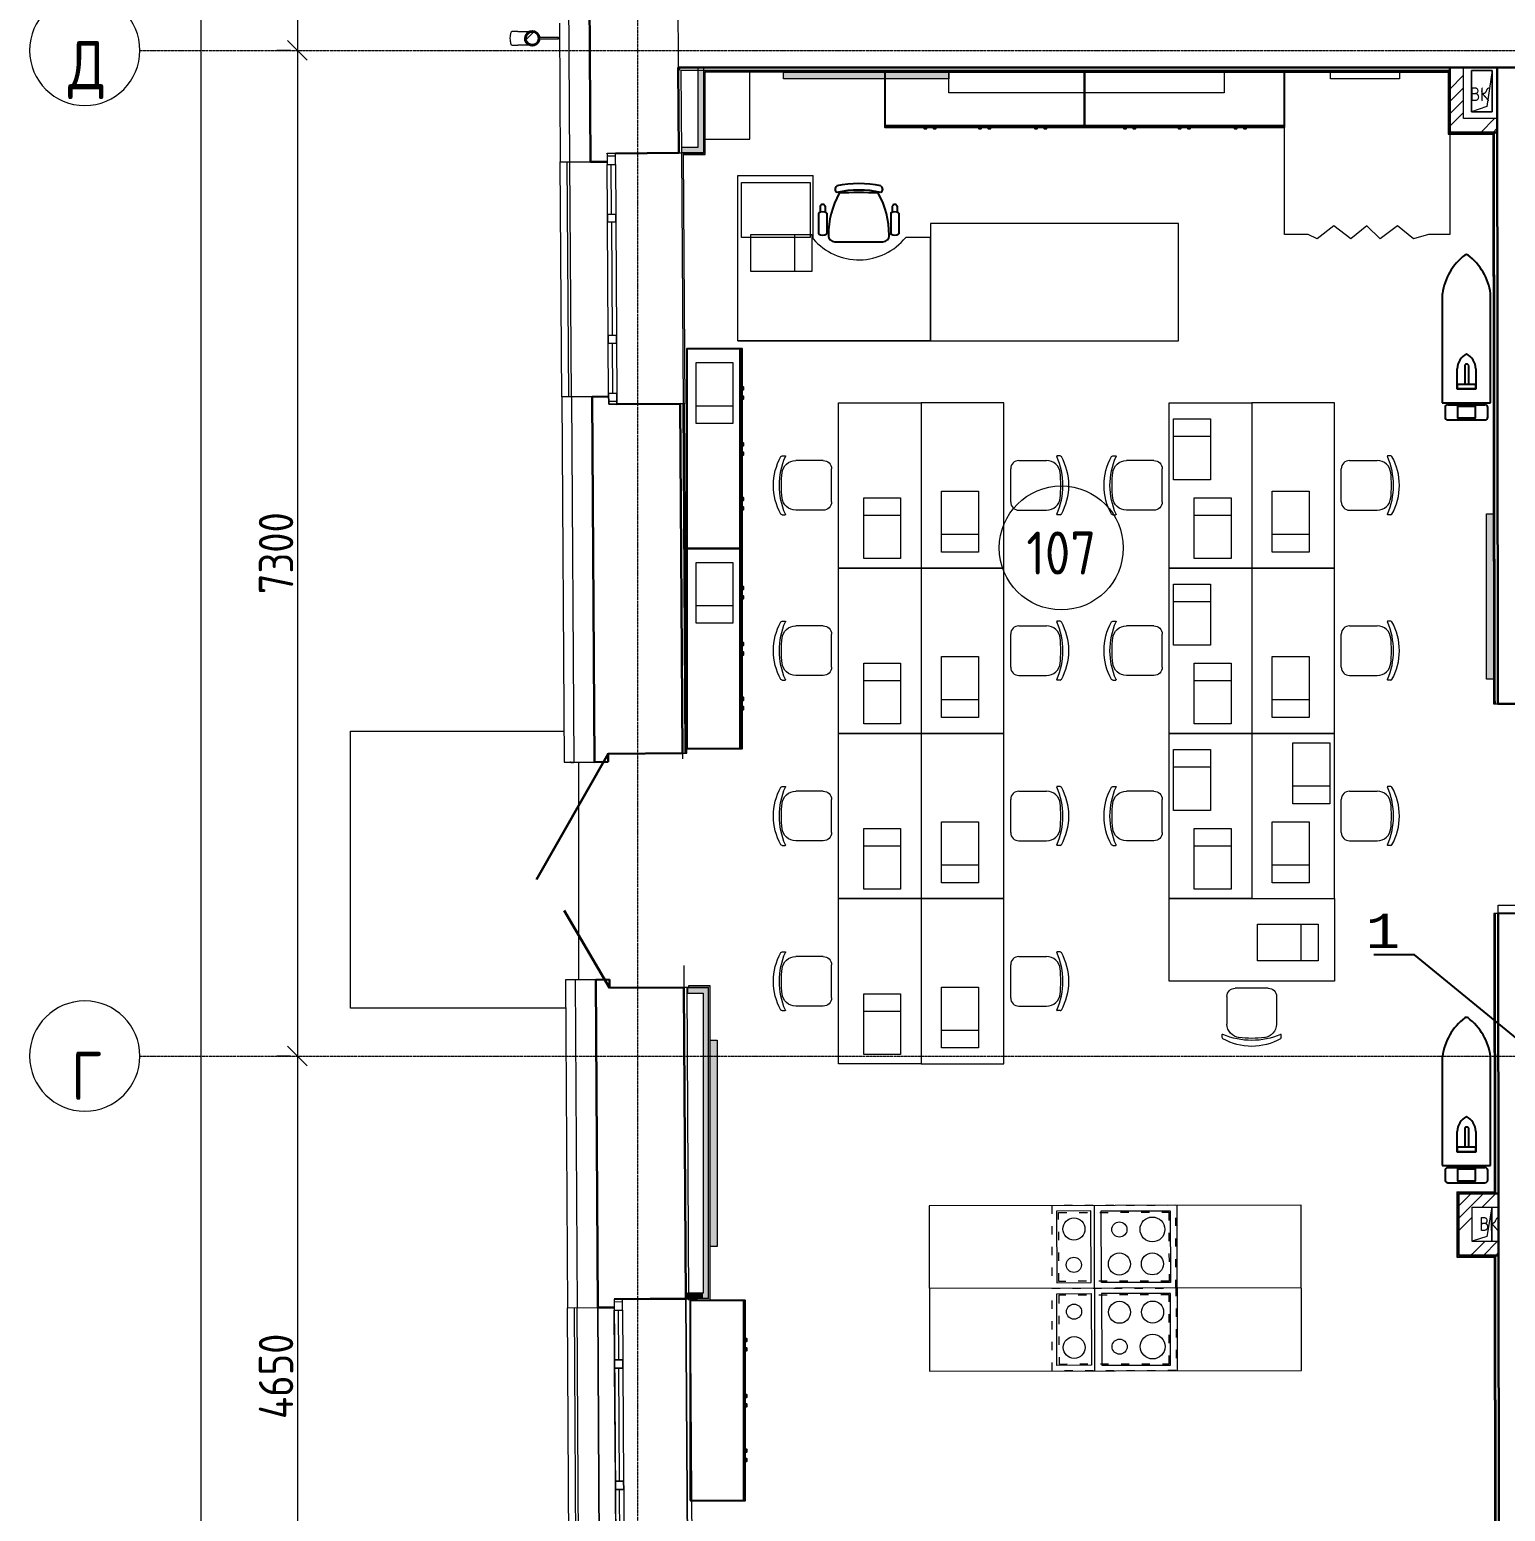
# Model space of a CAD drawing. Header units: millimetres. Extents: x -42533 to 645315, y 3457 to 82611.
# Drawn here: x 15834 to 26546, y 42116 to 52871 of the extents above; entities that cross this region are included whole.
import ezdxf
from ezdxf import colors
from ezdxf.entities.mleader import LeaderData, LeaderLine
from ezdxf.math import Vec2, Vec3

# ---------------------------------------------------------------- set-up
doc = ezdxf.new("R2010")
doc.units = ezdxf.units.MM
doc.linetypes.add('ACAD_ISO03W100', pattern=[30, 12, -18])
doc.linetypes.add('ADSK_Линия сетки', pattern=[25, 20, -2.5, 0, -2.5])
for name, color, linetype, lineweight in [('_ Окна', 7, 'Continuous', 9), ('Аннотация', 7, 'Continuous', 18), ('Двери', 7, 'Continuous', 9), ('Обобщенные модели', 7, 'Continuous', 18), ('Окна', 7, 'Continuous', 9), ('Оси', 253, 'Continuous', 9), ('Перекрытие', 7, 'Continuous', 18), ('Размеры', 7, 'Continuous', 9), ('Стены внутренние', 7, 'Continuous', 18), ('Стены наружные', 7, 'Continuous', 18), ('Стены несущие', 7, 'Continuous', 30), ('Стены отделка', 7, 'Continuous', 30), ('Стены штриховка', 7, 'Continuous', 9), ('ТХ', 5, 'Continuous', 0), ('ШТРИХОВКА', 252, 'Continuous', 15)]:
    doc.layers.add(name, color=color, linetype=linetype, lineweight=lineweight)
doc.layers.add('Линии', color=7, linetype='Continuous', lineweight=9, true_color=0x00a600)
doc.layers.add('ЭОМ_Лотки рабочие', color=5, linetype='Continuous')
doc.styles.add('GOST Common', font='GOST_Common.ttf', dxfattribs={"width": 0.9, "height": 350})
doc.styles.add('GOST Common_1', font='GOST_Common.ttf', dxfattribs={"width": 0.9, "height": 250})
doc.styles.add('GOST Common_5', font='GOST_Common.ttf', dxfattribs={"width": 0.9, "height": 200})
doc.styles.get("Standard").update_dxf_attribs({"font": 'arial.ttf'})
doc.dimstyles.new('ADSK_Основной_2_5_мм', dxfattribs={"dimscale": 304.8, "dimtxt": 251.428749, "dimasz": 0.463911, "dimexe": 0.492126, "dimexo": 0.492126, "dimgap": 0.098425, "dimtad": 1, "dimrnd": 0.01, "dimdsep": 46, "dimtxsty": 'GOST Common_1', "dimblk1": 'OBLIQUE', "dimblk2": 'OBLIQUE', "dimsah": 1, "dimcen": 0.09, "dimdle": 0.492126, "dimazin": 2, "dimtfac": 1, "dimtdec": 4, "dimtix": 1, "dimtmove": 0, "dimatfit": 3, "dimfxl": 1, "dimtvp": 1, "dimtolj": 1, "dimtzin": 0, "dimlwd": 20, "dimlwe": 20, "dimarcsym": 2})
pattern_1 = [(45, (-31496.66, 188.9), (-269.4077, 269.4077), []), (45, (-31406.86, 188.9), (-269.4077, 269.4077), []), (45, (-31317.06, 188.9), (-269.4077, 269.4077), []), (45, (-31227.26, 188.9), (-269.4077, 269.4077), [])]

# ---------------------------------------------------------------- blocks, each defined once
blk = doc.blocks.new('_Oblique')
at = {"color": 0, "linetype": 'ByBlock', "lineweight": -2}
blk.add_line((-0.5, -0.5), (0.5, 0.5), dxfattribs=at)
blk = doc.blocks.new('*D442')
at = {"layer": 'Defpoints', "color": 0, "transparency": 16777216}
for p in [(-9014, 43234), (-9114, 184), (-9014, 184)]:
    blk.add_point(p, dxfattribs=at)
at = {"layer": 'Размеры', "color": 0, "lineweight": 20, "transparency": 16777216}
for p, q in [((-9114, 43384), (-9114, 34)), ((-9164, 43234), (-9264, 43234)), ((-9164, 184), (-9264, 184))]:
    blk.add_line(p, q, dxfattribs=at)
at = {"layer": 'Размеры', "color": 0, "lineweight": 20, "transparency": 16777216, "xscale": 141.4, "yscale": 141.4, "zscale": 141.4}
for p, rotation in [((-9114, 43234), 90), ((-9114, 184), 270)]:
    blk.add_blockref('_Oblique', p, dxfattribs=dict(at, rotation=rotation))
at = {"layer": 'Размеры', "color": 0, "lineweight": 20, "transparency": 16777216, "insert": (-9269, 21709), "char_height": 250, "width": 971.62, "attachment_point": 5, "rotation": 90, "style": 'GOST Common_1'}
blk.add_mtext('\\A1;43050', dxfattribs=at)
blk = doc.blocks.new('*D444')
at = {"layer": 'Defpoints', "color": 0, "transparency": 16777216}
for p in [(-8314, 36734), (-8414, 20434), (-8314, 20434)]:
    blk.add_point(p, dxfattribs=at)
at = {"layer": 'Размеры', "color": 0, "lineweight": 20, "transparency": 16777216}
for p, q in [((-8414, 36884), (-8414, 20284)), ((-8464, 36734), (-8564, 36734)), ((-8464, 20434), (-8564, 20434))]:
    blk.add_line(p, q, dxfattribs=at)
at = {"layer": 'Размеры', "color": 0, "lineweight": 20, "transparency": 16777216, "xscale": 141.4, "yscale": 141.4, "zscale": 141.4}
for p, rotation in [((-8414, 36734), 90), ((-8414, 20434), 270)]:
    blk.add_blockref('_Oblique', p, dxfattribs=dict(at, rotation=rotation))
at = {"layer": 'Размеры', "color": 0, "lineweight": 20, "transparency": 16777216, "insert": (-8569, 28584), "char_height": 250, "width": 889.8, "attachment_point": 5, "rotation": 90, "style": 'GOST Common_1'}
blk.add_mtext('\\A1;16300', dxfattribs=at)
blk = doc.blocks.new('*D445')
at = {"layer": 'Defpoints', "color": 0, "transparency": 16777216}
for p in [(-8314, 20434), (-8414, 13134), (-8314, 13134)]:
    blk.add_point(p, dxfattribs=at)
at = {"layer": 'Размеры', "color": 0, "lineweight": 20, "transparency": 16777216}
for p, q in [((-8414, 20584), (-8414, 12984)), ((-8464, 20434), (-8564, 20434)), ((-8464, 13134), (-8564, 13134))]:
    blk.add_line(p, q, dxfattribs=at)
at = {"layer": 'Размеры', "color": 0, "lineweight": 20, "transparency": 16777216, "xscale": 141.4, "yscale": 141.4, "zscale": 141.4}
for p, rotation in [((-8414, 20434), 90), ((-8414, 13134), 270)]:
    blk.add_blockref('_Oblique', p, dxfattribs=dict(at, rotation=rotation))
at = {"layer": 'Размеры', "color": 0, "lineweight": 20, "transparency": 16777216, "insert": (-8569, 16784), "char_height": 250, "width": 756.84, "attachment_point": 5, "rotation": 90, "style": 'GOST Common_1'}
blk.add_mtext('\\A1;7300', dxfattribs=at)
blk = doc.blocks.new('*D446')
at = {"layer": 'Defpoints', "color": 0, "transparency": 16777216}
for p in [(-8314, 13134), (-8414, 8484), (-8314, 8484)]:
    blk.add_point(p, dxfattribs=at)
at = {"layer": 'Размеры', "color": 0, "lineweight": 20, "transparency": 16777216}
for p, q in [((-8414, 13284), (-8414, 8334)), ((-8464, 13134), (-8564, 13134)), ((-8464, 8484), (-8564, 8484))]:
    blk.add_line(p, q, dxfattribs=at)
at = {"layer": 'Размеры', "color": 0, "lineweight": 20, "transparency": 16777216, "xscale": 141.4, "yscale": 141.4, "zscale": 141.4}
for p, rotation in [((-8414, 13134), 90), ((-8414, 8484), 270)]:
    blk.add_blockref('_Oblique', p, dxfattribs=dict(at, rotation=rotation))
at = {"layer": 'Размеры', "color": 0, "lineweight": 20, "transparency": 16777216, "insert": (-8569, 10809), "char_height": 250, "width": 782.41, "attachment_point": 5, "rotation": 90, "style": 'GOST Common_1'}
blk.add_mtext('\\A1;4650', dxfattribs=at)
blk = doc.blocks.new('Стул ученич штабелир №5-7')
at = {"color": 0, "linetype": 'ByBlock', "lineweight": -2}
for p, q in [((-120, 0), (120, 0)), ((-120, 0), (120, 0)), ((-180, -60), (-180, -260)), ((-180, -60), (-180, -260)), ((180, -60), (180, -260)), ((180, -60), (180, -260)), ((-213, -359), (-213, -337)), ((-213, -359), (-213, -337)), ((214, -359), (214, -337)), ((214, -359), (214, -337))]:
    blk.add_line(p, q, dxfattribs=at)
for centre, radius, start, end in [((-120, -60), 60, 90, 180), ((-120, -60), 60, 90, 180), ((120, -60), 60, 0, 90), ((120, -60), 60, 0, 90), ((-80, -260), 100, 180, 264.2584), ((-80, -260), 100, 180, 264.2584), ((80, -260), 100, 275.7416, 0), ((80, -260), 100, 275.7416, 0), ((-210, -337), 3, 63.8978, 180), ((-210, -337), 3, 63.8978, 180), ((-203, -359), 10, 180, 238.0683), ((-203, -359), 10, 180, 238.0683), ((0, 142), 521, 246.3195, 293.6805), ((0, 142), 521, 246.3195, 293.6805), ((0, 9), 431, 240.9917, 299.0083), ((0, 9), 431, 240.9917, 299.0083), ((0, 436), 800, 263.247, 276.753), ((0, 436), 800, 263.247, 276.753), ((211, -337), 3, 0, 116.1022), ((211, -337), 3, 0, 116.1022), ((204, -359), 10, 301.9317, 0), ((204, -359), 10, 301.9317, 0)]:
    blk.add_arc(centre, radius, start, end, dxfattribs=at)
blk = doc.blocks.new('ТХ 1 этаж.')
at = {"lineweight": 0, "true_color": 0x939598}
h = blk.add_hatch(color=252, dxfattribs=at)
h.dxf.hatch_style = 1
h.paths.add_polyline_path([(3170, 18722), (3170, 18672), (1970, 18672), (1970, 18722)])
h = blk.add_hatch(color=252, dxfattribs=at)
h.dxf.hatch_style = 1
h.paths.add_polyline_path([(7124, 14315), (7074, 14315), (7074, 15515), (7124, 15515)])
at = {"layer": 'ТХ', "lineweight": 0, "true_color": 0x939598}
h = blk.add_hatch(color=252, dxfattribs=at)
h.dxf.hatch_style = 1
h.paths.add_polyline_path([(1489, 10196), (1439, 10196), (1439, 11696), (1489, 11696)])
at = {"color": 252, "linetype": 'Continuous', "true_color": 0x939598}
for p, q in [((2707, 18334), (4157, 18334)), ((4157, 18334), (5607, 18334)), ((2238, 17749), (2238, 17704)), ((2274, 17749), (2274, 17703)), ((2760, 17749), (2760, 17703)), ((2797, 17749), (2797, 17704)), ((2226, 17698), (2226, 17547)), ((2286, 17698), (2286, 17547)), ((2749, 17698), (2749, 17547)), ((2809, 17698), (2809, 17547)), ((2342, 17490), (2692, 17490)), ((1657, 15263), (1657, 16713)), ((1657, 13813), (1657, 15263)), ((1682, 8354), (1682, 9804))]:
    blk.add_line(p, q, dxfattribs=at)
at = {"color": 252, "linetype": 'Continuous', "lineweight": 5, "true_color": 0x939598}
for p, q in [((1639, 16772), (1639, 17972)), ((1639, 17972), (2187, 17972)), ((2187, 17511), (2187, 17972)), ((3039, 17522), (2858, 17522)), ((3039, 16772), (3039, 17522)), ((3039, 16772), (3039, 17522)), ((3039, 16772), (1639, 16772)), ((1639, 16772), (3039, 16772))]:
    blk.add_line(p, q, dxfattribs=at)
at = {"color": 252, "true_color": 0x939598}
for p, q in [((6753, 17114), (6753, 16322)), ((7103, 16322), (7103, 17114)), ((6753, 16322), (7103, 16322)), ((6773, 16287), (6773, 16217)), ((6793, 16307), (7063, 16307)), ((7083, 16217), (7083, 16287)), ((6793, 16197), (7063, 16197)), ((6753, 11577), (6753, 10785)), ((7103, 10785), (7103, 11577)), ((6753, 10785), (7103, 10785)), ((6793, 10770), (7063, 10770)), ((6773, 10750), (6773, 10680)), ((6793, 10660), (7063, 10660)), ((7083, 10680), (7083, 10750))]:
    blk.add_line(p, q, dxfattribs=at)
at = {"color": 252, "lineweight": 0, "true_color": 0x939598}
for points in [[(3170, 18722), (3170, 18672), (1970, 18672), (1970, 18722), (3170, 18722)], [(7124, 14315), (7074, 14315), (7074, 15515), (7124, 15515), (7124, 14315)]]:
    blk.add_lwpolyline(points, dxfattribs=at)
at = {"color": 252, "linetype": 'Continuous', "true_color": 0x939598}
for points in [[(2707, 18722), (2707, 18322), (4157, 18322), (4157, 18722)], [(4157, 18722), (4157, 18322), (5607, 18322), (5607, 18722)], [(3008, 18322), (2991, 18322), (2991, 18312), (3008, 18312)], [(3076, 18322), (3059, 18322), (3059, 18312), (3076, 18312)], [(3405, 18322), (3388, 18322), (3388, 18312), (3405, 18312)], [(3473, 18322), (3456, 18322), (3456, 18312), (3473, 18312)], [(3812, 18322), (3795, 18322), (3795, 18312), (3812, 18312)], [(3880, 18322), (3863, 18322), (3863, 18312), (3880, 18312)], [(4458, 18322), (4441, 18322), (4441, 18312), (4458, 18312)], [(4526, 18322), (4509, 18322), (4509, 18312), (4526, 18312)], [(4855, 18322), (4838, 18322), (4838, 18312), (4855, 18312)], [(4923, 18322), (4906, 18322), (4906, 18312), (4923, 18312)], [(5262, 18322), (5245, 18322), (5245, 18312), (5262, 18312)], [(5330, 18322), (5313, 18322), (5313, 18312), (5330, 18312)], [(1270, 15263), (1670, 15263), (1670, 16713), (1270, 16713)], [(1670, 16435), (1670, 16418), (1680, 16418), (1680, 16435)], [(1670, 16368), (1670, 16350), (1680, 16350), (1680, 16368)], [(1670, 16028), (1670, 16011), (1680, 16011), (1680, 16028)], [(1670, 15961), (1670, 15943), (1680, 15943), (1680, 15961)], [(1670, 15632), (1670, 15614), (1680, 15614), (1680, 15632)], [(1670, 15564), (1670, 15546), (1680, 15546), (1680, 15564)], [(1270, 13813), (1670, 13813), (1670, 15263), (1270, 15263)], [(1670, 14985), (1670, 14968), (1680, 14968), (1680, 14985)], [(1670, 14918), (1670, 14900), (1680, 14900), (1680, 14918)], [(1670, 14578), (1670, 14561), (1680, 14561), (1680, 14578)], [(1670, 14511), (1670, 14493), (1680, 14493), (1680, 14511)], [(1670, 14182), (1670, 14164), (1680, 14164), (1680, 14182)], [(1670, 14114), (1670, 14096), (1680, 14096), (1680, 14114)], [(1294, 8354), (1694, 8354), (1694, 9804), (1294, 9804)], [(1694, 9527), (1694, 9510), (1705, 9510), (1705, 9527)], [(1694, 9460), (1694, 9442), (1705, 9442), (1705, 9460)], [(1694, 9120), (1694, 9103), (1705, 9103), (1705, 9120)], [(1694, 9053), (1694, 9035), (1705, 9035), (1705, 9053)], [(1694, 8723), (1694, 8706), (1705, 8706), (1705, 8723)], [(1694, 8656), (1694, 8638), (1705, 8638), (1705, 8656)]]:
    blk.add_lwpolyline(points, close=True, dxfattribs=at)
at = {"color": 252, "linetype": 'Continuous', "lineweight": 5, "true_color": 0x939598}
for points in [[(5170, 18572), (3170, 18572), (3170, 18722), (5170, 18722)], [(1665, 17921), (2165, 17921), (2165, 17521), (1665, 17521)]]:
    blk.add_lwpolyline(points, close=True, dxfattribs=at)
at = {"color": 252, "true_color": 0x939598}
for points in [[(6996, 16568), (6996, 16422), (6861, 16422), (6861, 16568)], [(6916, 16422), (6945, 16422)], [(6996, 11031), (6996, 10885), (6861, 10885), (6861, 11031)], [(6916, 10885), (6945, 10885)]]:
    blk.add_lwpolyline(points, dxfattribs=at)
for points in [[(6945, 16454), (6945, 16591, 0.414214), (6935, 16601), (6926, 16601, 0.414214), (6916, 16591), (6916, 16454)], [(6945, 10917), (6945, 11054, 0.414214), (6935, 11064), (6926, 11064, 0.414214), (6916, 11054), (6916, 10917)]]:
    blk.add_lwpolyline(points, format="xyb", dxfattribs=at)
for points in [[(6996, 16422), (6996, 16454), (6861, 16454), (6861, 16422)], [(6991, 16298), (6991, 16209), (6866, 16209), (6866, 16298)], [(6947, 16322), (6947, 16307), (6910, 16307), (6910, 16322)], [(6996, 10885), (6996, 10917), (6861, 10917), (6861, 10885)], [(6991, 10761), (6991, 10672), (6866, 10672), (6866, 10761)], [(6947, 10785), (6947, 10770), (6910, 10770), (6910, 10785)]]:
    blk.add_lwpolyline(points, close=True, dxfattribs=at)
at = {"color": 252, "linetype": 'Continuous', "true_color": 0x939598}
for centre, radius, start, end in [((2373, 17871), 28.1, 124.2915, 235.7083), ((2518, 17165), 748, 77.602, 102.3978), ((2518, 17118), 748, 77.602, 102.3978), ((2663, 17871), 28.1, 304.2901, 55.7096), ((2256, 17741), 20.2, 24.8955, 155.3354), ((2921, 17539), 624, 150.9068, 180.1215), ((2518, 16086), 1762, 85.3938, 94.6546), ((2114, 17539), 624, 359.878, 29.1059), ((2779, 17741), 20.2, 24.8955, 155.3354), ((2256, 17648), 58.4, 58.951, 121.0488), ((2779, 17648), 58.4, 58.951, 121.0488), ((2256, 17597), 58.4, 238.951, 301.0488), ((2342, 17536), 45.4, 177.8135, 270.7479), ((2693, 17536), 45.4, 269.2519, 2.1866), ((2779, 17597), 58.4, 238.951, 301.0488)]:
    blk.add_arc(centre, radius, start, end, dxfattribs=at)
at = {"color": 252, "linetype": 'Continuous', "lineweight": 5, "true_color": 0x939598}
blk.add_arc((2518, 17796), 437, 220.7633, 321.1101, dxfattribs=at)
at = {"color": 252, "true_color": 0x939598}
for centre, radius, start, end in [((7174, 17056), 424, 127.3378, 172.1483), ((6928, 17377), 20, 52.6622, 127.3378), ((6683, 17056), 424, 7.8517, 52.6622), ((6988, 16565), 127, 118.0156, 178.5038), ((6869, 16565), 127, 1.4962, 61.9844), ((6793, 16287), 20, 90, 180), ((7063, 16287), 20, 0, 90), ((6793, 16217), 20, 180, 270), ((7063, 16217), 20, 270, 0), ((7174, 11519), 424, 127.3378, 172.1483), ((6928, 11840), 20, 52.6622, 127.3378), ((6683, 11519), 424, 7.8517, 52.6622), ((6988, 11028), 127, 118.0156, 178.5038), ((6869, 11028), 127, 1.4962, 61.9844), ((6793, 10750), 20, 90, 180), ((7063, 10750), 20, 0, 90), ((6793, 10680), 20, 180, 270), ((7063, 10680), 20, 270, 0)]:
    blk.add_arc(centre, radius, start, end, dxfattribs=at)
at = {"layer": 'ТХ', "color": 252, "lineweight": 0, "true_color": 0x939598}
for p, q in [((5846, 17511), (5780, 17542)), ((5965, 17607), (5846, 17511)), ((6088, 17511), (5965, 17607)), ((6205, 17607), (6088, 17511)), ((6301, 17511), (6205, 17607)), ((6427, 17607), (6301, 17511)), ((6543, 17511), (6427, 17607)), ((6653, 17542), (6543, 17511))]:
    blk.add_line(p, q, dxfattribs=at)
at = {"layer": 'ТХ', "color": 252, "true_color": 0x939598}
for p, q in [((4231, 9295), (4228, 10495)), ((4831, 9296), (4828, 10496)), ((5730, 9898), (3030, 9892))]:
    blk.add_line(p, q, dxfattribs=at)
at = {"layer": 'ТХ', "color": 252, "lineweight": 0, "true_color": 0x939598}
for points in [[(5780, 17542), (5607, 17542), (5607, 18722), (6807, 18722), (6807, 17542), (6653, 17542)], [(6442, 18672), (5942, 18672), (5942, 18722), (6442, 18722), (6442, 18672)], [(1735, 17542), (2177, 17542), (2177, 17275), (1735, 17275), (1735, 17542), (2050, 17542), (2050, 17275)], [(1603, 16613), (1603, 16171), (1336, 16171), (1336, 16613), (1603, 16613), (1603, 16298), (1336, 16298)], [(4803, 15763), (4803, 16205), (5070, 16205), (5070, 15763), (4803, 15763), (4803, 16078), (5070, 16078)], [(2553, 15190), (2553, 15632), (2820, 15632), (2820, 15190), (2553, 15190), (2553, 15505), (2820, 15505)], [(3386, 15680), (3386, 15238), (3119, 15238), (3119, 15680), (3386, 15680), (3386, 15365), (3119, 15365)], [(4953, 15190), (4953, 15632), (5220, 15632), (5220, 15190), (4953, 15190), (4953, 15505), (5220, 15505)], [(5786, 15680), (5786, 15238), (5519, 15238), (5519, 15680), (5786, 15680), (5786, 15365), (5519, 15365)], [(1603, 15163), (1603, 14721), (1336, 14721), (1336, 15163), (1603, 15163), (1603, 14848), (1336, 14848)], [(4803, 14563), (4803, 15005), (5070, 15005), (5070, 14563), (4803, 14563), (4803, 14878), (5070, 14878)], [(2553, 13990), (2553, 14432), (2820, 14432), (2820, 13990), (2553, 13990), (2553, 14305), (2820, 14305)], [(3386, 14480), (3386, 14038), (3119, 14038), (3119, 14480), (3386, 14480), (3386, 14165), (3119, 14165)], [(4953, 13990), (4953, 14432), (5220, 14432), (5220, 13990), (4953, 13990), (4953, 14305), (5220, 14305)], [(5786, 14480), (5786, 14038), (5519, 14038), (5519, 14480), (5786, 14480), (5786, 14165), (5519, 14165)], [(4803, 13363), (4803, 13805), (5070, 13805), (5070, 13363), (4803, 13363), (4803, 13678), (5070, 13678)], [(5936, 13853), (5936, 13411), (5669, 13411), (5669, 13853), (5936, 13853), (5936, 13538), (5669, 13538)], [(2553, 12790), (2553, 13232), (2820, 13232), (2820, 12790), (2553, 12790), (2553, 13105), (2820, 13105)], [(3386, 13280), (3386, 12838), (3119, 12838), (3119, 13280), (3386, 13280), (3386, 12965), (3119, 12965)], [(4953, 12790), (4953, 13232), (5220, 13232), (5220, 12790), (4953, 12790), (4953, 13105), (5220, 13105)], [(5786, 13280), (5786, 12838), (5519, 12838), (5519, 13280), (5786, 13280), (5786, 12965), (5519, 12965)], [(5411, 12538), (5853, 12538), (5853, 12271), (5411, 12271), (5411, 12538), (5726, 12538), (5726, 12271)], [(3386, 12080), (3386, 11638), (3119, 11638), (3119, 12080), (3386, 12080), (3386, 11765), (3119, 11765)], [(2553, 11590), (2553, 12032), (2820, 12032), (2820, 11590), (2553, 11590), (2553, 11905), (2820, 11905)], [(1489, 10196), (1439, 10196), (1439, 11696), (1489, 11696), (1489, 10196)]]:
    blk.add_lwpolyline(points, dxfattribs=at)
at = {"layer": 'ТХ', "color": 252, "true_color": 0x939598}
for points in [[(3039, 16772), (4839, 16772), (4839, 17622), (3039, 17622)], [(2970, 16322), (2970, 15122), (2370, 15122), (2370, 16322)], [(2970, 16322), (2970, 15122), (3570, 15122), (3570, 16322)], [(5370, 16322), (5370, 15122), (4770, 15122), (4770, 16322)], [(5370, 16322), (5370, 15122), (5970, 15122), (5970, 16322)], [(2970, 15122), (2970, 13922), (2370, 13922), (2370, 15122)], [(2970, 15122), (2970, 13922), (3570, 13922), (3570, 15122)], [(5370, 15122), (5370, 13922), (4770, 13922), (4770, 15122)], [(5370, 15122), (5370, 13922), (5970, 13922), (5970, 15122)], [(2970, 13922), (2970, 12722), (2370, 12722), (2370, 13922)], [(2970, 13922), (2970, 12722), (3570, 12722), (3570, 13922)], [(5370, 13922), (5370, 12722), (4770, 12722), (4770, 13922)], [(5370, 13922), (5370, 12722), (5970, 12722), (5970, 13922)], [(2970, 12722), (2970, 11522), (2370, 11522), (2370, 12722)], [(2970, 12722), (2970, 11522), (3570, 11522), (3570, 12722)], [(4770, 12722), (5970, 12722), (5970, 12122), (4770, 12122)], [(5731, 9298), (5728, 10498), (3028, 10492), (3031, 9292)], [(4203, 10455), (3953, 10454), (3955, 9934), (4205, 9935)], [(4278, 10455), (4778, 10456), (4780, 9936), (4280, 9935)], [(4206, 9335), (3956, 9334), (3955, 9854), (4205, 9855)], [(4281, 9335), (4781, 9336), (4780, 9856), (4280, 9855)]]:
    blk.add_lwpolyline(points, close=True, dxfattribs=at)
at = {"layer": 'ТХ', "color": 252, "linetype": 'ACAD_ISO03W100', "ltscale": 5, "true_color": 0x939598}
for points in [[(4818, 10496), (3918, 10494), (3920, 9894), (4820, 9896)], [(4768, 10446), (4770, 9946), (3970, 9944), (3968, 10444)], [(4821, 9296), (3921, 9294), (3920, 9894), (4820, 9896)], [(4771, 9346), (4770, 9846), (3970, 9844), (3971, 9344)]]:
    blk.add_lwpolyline(points, close=True, dxfattribs=at)
at = {"layer": 'ТХ', "color": 252, "linetype": 'Continuous', "lineweight": 18, "true_color": 0x939598}
for centre, radius in [((4079, 10324), 80), ((4409, 10320), 55), ((4649, 10321), 90), ((4079, 10064), 55), ((4409, 10070), 80), ((4649, 10071), 80), ((4410, 9720), 80), ((4650, 9721), 80), ((4080, 9724), 55), ((4081, 9464), 80), ((4411, 9470), 55), ((4651, 9471), 90)]:
    blk.add_circle(centre, radius, dxfattribs=at)
at = {"layer": 'ТХ', "color": 252, "lineweight": 0, "true_color": 0x939598, "xscale": -1, "rotation": 270}
for p in [(2320, 15722), (4720, 15722), (2320, 14522), (4720, 14522), (2320, 13322), (4720, 13322), (2320, 12122)]:
    blk.add_blockref('Стул ученич штабелир №5-7', p, dxfattribs=at)
at = {"layer": 'ТХ', "color": 252, "lineweight": 0, "true_color": 0x939598, "rotation": 90}
for p in [(3620, 15722), (6020, 15722), (3620, 14522), (6020, 14522), (3620, 13322), (6020, 13322), (3620, 12122)]:
    blk.add_blockref('Стул ученич штабелир №5-7', p, dxfattribs=at)
at = {"layer": 'ТХ', "color": 252, "lineweight": 0, "true_color": 0x939598, "xscale": -1}
blk.add_blockref('Стул ученич штабелир №5-7', (5370, 12072), dxfattribs=at)
blk = doc.blocks.new('1 этаж')
at = {"layer": 'Обобщенные модели', "lineweight": 9}
h = blk.add_hatch(dxfattribs=at)
h.set_pattern_fill('FP_25', color=8, angle=90.2940462, style=0, pattern_type=2)
h.set_pattern_definition([(45.00005, (557.2, 188.9), (-106.0661, 106.0659), [])])
h.paths.add_polyline_path([(-6720.137, 20472.608), (-6695.56, 20473.856), (-6677.887, 20482.479), (-6664.102, 20499.948), (-6659.262, 20521.667), (-6664.325, 20543.336), (-6678.288, 20560.662), (-6699.99, 20570.205), (-6721.239, 20569.805), (-6740.636, 20560.342), (-6754.421, 20542.873), (-6759.261, 20521.154), (-6753.407, 20498.504), (-6740.235, 20482.159), (-6721.065, 20473.048)])
at = {"layer": 'Стены внутренние'}
for points in [[(-5467.009, 19729.406), (-5467.009, 20290.244), (-5507.009, 20290.244), (-5507.009, 19729.406)], [(-5625.827, 19689.406), (-5467.009, 19689.406), (-5467.009, 19729.406), (-5626.071, 19729.406), (-5625.827, 19690.165), (-5627.009, 19689.406)], [(-5469.129, 13591.159), (-5429.129, 13591.159), (-5429.129, 13631.159), (-5582.406, 13631.159), (-5582.406, 13591.159), (-5574.112, 13591.159)], [(-5429.129, 11372.818), (-5429.129, 13591.159), (-5469.129, 13591.159), (-5469.129, 11372.818)], [(-5469.129, 11372.818), (-5469.129, 11412.818), (-5574.356, 11412.818), (-5574.112, 11373.59), (-5546.984, 11372.818)]]:
    blk.add_hatch(color=8, dxfattribs=at).paths.add_polyline_path(points)
at = {"layer": 'Стены внутренние', "lineweight": 9}
h = blk.add_hatch(dxfattribs=at)
h.set_pattern_fill('ANSI34', color=8, scale=20, style=0)
h.set_pattern_definition(pattern_1)
h.paths.add_polyline_path([(-49.429, 20304.664), (50.571, 20304.664), (50.571, 19838.664), (-49.429, 19838.664)])
h = blk.add_hatch(dxfattribs=at)
h.set_pattern_fill('ANSI34', color=8, scale=20, style=0)
h.set_pattern_definition(pattern_1)
h.paths.add_polyline_path([(295.768, 19838.664), (295.653, 19938.664), (50.571, 19938.664), (50.571, 19838.664)])
h = blk.add_hatch(dxfattribs=at)
h.set_pattern_fill('ANSI34', color=8, scale=20, style=0)
h.set_pattern_definition(pattern_1)
h.paths.add_polyline_path([(14.364, 12136.983), (304.571, 12136.983), (304.686, 12036.983), (114.364, 12036.983), (114.364, 11686.983), (14.364, 11686.983)])
h = blk.add_hatch(dxfattribs=at)
h.set_pattern_fill('ANSI34', color=8, scale=20, style=0)
h.set_pattern_definition(pattern_1)
h.paths.add_polyline_path([(305.086, 11686.983), (304.972, 11786.983), (114.364, 11786.983), (114.364, 11686.983)])
at = {"layer": '_ Окна', "color": 8, "lineweight": 18}
for p, q in [((-6105.811, 19686.18), (-6165.81, 19685.807)), ((-6165.81, 19685.807), (-6165.313, 19605.809)), ((-6105.314, 19606.182), (-6105.811, 19686.18)), ((-6165.313, 19605.809), (-6105.314, 19606.182)), ((-6163.074, 19245.815), (-6103.075, 19246.189)), ((-6162.701, 19185.817), (-6163.074, 19245.815)), ((-6102.702, 19186.19), (-6162.701, 19185.817)), ((-6103.075, 19246.189), (-6102.702, 19186.19)), ((-6157.602, 18365.832), (-6097.603, 18366.206)), ((-6157.229, 18305.834), (-6157.602, 18365.832)), ((-6097.23, 18306.207), (-6157.229, 18305.834)), ((-6097.603, 18366.206), (-6097.23, 18306.207)), ((-6154.99, 17945.841), (-6094.992, 17946.214)), ((-6154.493, 17865.842), (-6154.99, 17945.841)), ((-6094.494, 17866.215), (-6154.493, 17865.842)), ((-6094.992, 17946.214), (-6094.494, 17866.215))]:
    blk.add_line(p, q, dxfattribs=at)
at = {"layer": '_ Окна', "color": 8}
for p, q in [((-6105.687, 19666.18), (-6165.686, 19665.807)), ((-6133.075, 19246.002), (-6135.313, 19605.995)), ((-6127.603, 18366.019), (-6132.702, 19186.003)), ((-6124.991, 17946.027), (-6127.23, 18306.02)), ((-6094.619, 17886.215), (-6154.617, 17885.842))]:
    blk.add_line(p, q, dxfattribs=at)
at = {"layer": 'Двери', "color": 8, "lineweight": 30}
for p, q in [((-6158.716, 15328.597), (-6678.052, 14416.023)), ((-6148.145, 13628.63), (-6476.639, 14189.515))]:
    blk.add_line(p, q, dxfattribs=at)
at = {"layer": 'Линии', "color": 8}
for p, q in [((-6223.112, 9602.52), (-6233.714, 11307.487)), ((-6233.714, 11307.487), (-6223.112, 9602.52)), ((-6114.089, 11368.232), (-5594.099, 11371.465)), ((-6054.09, 11368.605), (-6114.089, 11368.232)), ((-6054.09, 11368.605), (-6114.089, 11368.232)), ((-6114.089, 11368.232), (-6113.592, 11288.234)), ((-6114.089, 11368.232), (-6113.592, 11288.234)), ((-6114.089, 11368.232), (-6102.772, 9548.267)), ((-6053.966, 11348.606), (-6113.965, 11348.232)), ((-6113.716, 11308.233), (-6103.114, 9603.266)), ((-6053.593, 11288.607), (-6054.09, 11368.605)), ((-6053.593, 11288.607), (-6054.09, 11368.605)), ((-5582.782, 9551.501), (-5594.099, 11371.465)), ((-5594.099, 11371.465), (-5582.782, 9551.501)), ((-6113.592, 11288.234), (-6053.593, 11288.607)), ((-6113.592, 11288.234), (-6053.593, 11288.607)), ((-6113.592, 11288.234), (-6053.593, 11288.607)), ((-6111.353, 10928.241), (-6113.592, 11288.234)), ((-6081.354, 10928.427), (-6083.592, 11288.42)), ((-6053.593, 11288.607), (-6051.354, 10928.614)), ((-6111.353, 10928.241), (-6051.354, 10928.614)), ((-6051.354, 10928.614), (-6111.353, 10928.241)), ((-6051.354, 10928.614), (-6111.353, 10928.241)), ((-6110.98, 10868.242), (-6111.353, 10928.241)), ((-6111.353, 10928.241), (-6110.98, 10868.242)), ((-6050.981, 10868.615), (-6110.98, 10868.242)), ((-6110.98, 10868.242), (-6050.981, 10868.615)), ((-6110.98, 10868.242), (-6050.981, 10868.615)), ((-6105.881, 10048.258), (-6110.98, 10868.242)), ((-6075.882, 10048.444), (-6080.981, 10868.428)), ((-6051.354, 10928.614), (-6050.981, 10868.615)), ((-6050.981, 10868.615), (-6051.354, 10928.614)), ((-6050.981, 10868.615), (-6045.882, 10048.631)), ((-6105.881, 10048.258), (-6045.882, 10048.631)), ((-6045.882, 10048.631), (-6105.881, 10048.258)), ((-6045.882, 10048.631), (-6105.881, 10048.258)), ((-6105.508, 9988.259), (-6105.881, 10048.258)), ((-6105.881, 10048.258), (-6105.508, 9988.259)), ((-6045.882, 10048.631), (-6045.509, 9988.632)), ((-6045.509, 9988.632), (-6045.882, 10048.631)), ((-6045.509, 9988.632), (-6105.508, 9988.259)), ((-6105.508, 9988.259), (-6045.509, 9988.632)), ((-6105.508, 9988.259), (-6045.509, 9988.632)), ((-6103.27, 9628.266), (-6105.508, 9988.259)), ((-6073.27, 9628.452), (-6075.509, 9988.445)), ((-6045.509, 9988.632), (-6043.271, 9628.639))]:
    blk.add_line(p, q, dxfattribs=at)
blk.add_circle((-2869.214, 16822.407), 450, dxfattribs=at)
at = {"layer": 'Обобщенные модели', "color": 8}
for p, q in [((-6813.164, 20570.878), (-6855.668, 20570.66)), ((-6855.155, 20470.661), (-6812.651, 20470.879)), ((-6519.29, 20527.386), (-6658.429, 20526.671)), ((-6658.378, 20516.672), (-6519.238, 20517.386)), ((-6519.238, 20517.386), (-6519.29, 20527.386)), ((107.603, 19988.634), (107.603, 20288.634)), ((107.603, 20288.634), (257.603, 20288.634)), ((257.603, 20288.634), (107.603, 20288.634)), ((107.603, 20288.634), (107.603, 19988.634)), ((257.603, 20288.634), (220.103, 20026.134)), ((257.603, 20288.634), (257.603, 19988.634)), ((257.603, 19988.634), (257.603, 20288.634)), ((220.103, 20026.134), (107.603, 19988.634)), ((257.603, 19988.634), (107.603, 19988.634)), ((107.603, 19988.634), (257.603, 19988.634)), ((256.279, 12036.983), (218.779, 11824.483)), ((256.279, 12036.983), (256.279, 11786.983)), ((256.279, 11786.983), (256.279, 12036.983)), ((218.779, 11824.483), (114.364, 11789.678))]:
    blk.add_line(p, q, dxfattribs=at)
at = {"layer": 'Обобщенные модели', "color": 8, "flags": 128}
for points in [[(-6813.164, 20570.878), (-6807.496, 20570.907), (-6801.912, 20570.936), (-6796.42, 20570.964), (-6791.028, 20570.992), (-6785.747, 20571.019), (-6780.583, 20571.045), (-6775.545, 20571.071), (-6770.642, 20571.096), (-6765.881, 20571.121), (-6761.27, 20571.144), (-6756.816, 20571.167), (-6752.526, 20571.189), (-6748.408, 20571.21), (-6744.467, 20571.231), (-6740.71, 20571.25), (-6737.144, 20571.268), (-6733.773, 20571.285), (-6730.603, 20571.302), (-6727.639, 20571.317), (-6724.887, 20571.331), (-6722.535, 20571.343)], [(-6722.022, 20471.344), (-6723.292, 20471.338), (-6725.955, 20471.324), (-6728.832, 20471.309), (-6731.916, 20471.294), (-6735.204, 20471.277), (-6738.69, 20471.259), (-6742.368, 20471.24), (-6746.233, 20471.22), (-6750.279, 20471.199), (-6754.498, 20471.178), (-6758.885, 20471.155), (-6763.431, 20471.132), (-6768.131, 20471.108), (-6772.976, 20471.083), (-6777.959, 20471.057), (-6783.071, 20471.031), (-6788.305, 20471.004), (-6793.651, 20470.977), (-6799.103, 20470.949), (-6804.65, 20470.92), (-6810.284, 20470.891), (-6812.651, 20470.879)]]:
    blk.add_lwpolyline(points, dxfattribs=at)
at = {"layer": 'Обобщенные модели', "color": 8}
for centre, radius, start, end in [((-6709.261, 20521.411), 52, 0.2940462, 180.2940462), ((-6709.261, 20521.411), 52, 180.2940462, 0.2940462), ((182.603, 20138.634), 2.5, 0, 180), ((182.603, 20138.634), 2.5, 120, 180), ((182.603, 20138.634), 2.5, 180, 0), ((182.603, 20138.634), 2.5, 240, 345), ((182.603, 20138.634), 2.5, 15, 90), ((181.279, 11911.983), 2.5, 0, 180), ((181.279, 11911.983), 2.5, 120, 180), ((181.279, 11911.983), 2.5, 180, 0), ((181.279, 11911.983), 2.5, 240, 345), ((181.279, 11911.983), 2.5, 15, 90)]:
    blk.add_arc(centre, radius, start, end, dxfattribs=at)
at = {"layer": 'Обобщенные модели', "color": 8, "lineweight": 40}
for start, end in [(0.2940462, 180.2940462), (180.2940462, 0.2940462)]:
    blk.add_arc((-6709.261, 20521.411), 50, start, end, dxfattribs=at)
at = {"layer": 'Обобщенные модели', "color": 8}
for start_param, end_param in [(3.141592654, 4.71238898), (4.71238898, 6.283185307)]:
    blk.add_ellipse((-6855.411, 20520.66), major_axis=(0.257, -49.999), ratio=0.309016994, start_param=start_param, end_param=end_param, dxfattribs=at)
at = {"layer": 'Окна', "color": 8}
for p, q in [((-6105.811, 19686.18), (-6165.81, 19685.807)), ((-6165.81, 19685.807), (-6165.313, 19605.809)), ((-6105.314, 19606.182), (-6105.811, 19686.18)), ((-6163.074, 19245.815), (-6165.313, 19605.809)), ((-6105.314, 19606.182), (-6103.075, 19246.189)), ((-6163.074, 19245.815), (-6162.701, 19185.817)), ((-6157.602, 18365.832), (-6162.701, 19185.817)), ((-6102.702, 19186.19), (-6103.075, 19246.189)), ((-6102.702, 19186.19), (-6097.603, 18366.206)), ((-6157.602, 18365.832), (-6157.229, 18305.834)), ((-6154.99, 17945.841), (-6157.229, 18305.834)), ((-6097.23, 18306.207), (-6097.603, 18366.206)), ((-6097.23, 18306.207), (-6094.992, 17946.214)), ((-6154.99, 17945.841), (-6154.493, 17865.842)), ((-6154.493, 17865.842), (-6094.494, 17866.215)), ((-6094.494, 17866.215), (-6094.992, 17946.214))]:
    blk.add_line(p, q, dxfattribs=at)
at = {"layer": 'Оси', "color": 8, "linetype": 'ADSK_Линия сетки'}
for p, q in [((-5943.234, -4162.595), (-5943.234, 44298.966)), ((-9557.528, 20433.902), (56672.201, 20433.902)), ((-9557.528, 13133.902), (56672.201, 13133.902))]:
    blk.add_line(p, q, dxfattribs=at)
at = {"layer": 'Оси', "color": 8, "lineweight": 20}
for centre, start, end in [((-9957.528, 20433.902), 90, 270), ((-9957.528, 20433.902), 270, 90), ((-9957.528, 13133.902), 90, 270), ((-9957.528, 13133.902), 270, 90)]:
    blk.add_arc(centre, 400, start, end, dxfattribs=at)
at = {"layer": 'Перекрытие', "color": 8}
for p, q in [((-5129.558, 19790.244), (-5129.558, 20278.364)), ((-5455.009, 19790.244), (-5129.558, 19790.244)), ((-8028.337, 15492.886), (-6479.744, 15492.886)), ((-8028.337, 13481.926), (-8028.337, 15492.886)), ((-5618.727, 15331.955), (-5618.467, 15290.244)), ((-6372.617, 15267.266), (-6372.617, 13687.235)), ((302.179, 14229.836), (612.179, 14230.191)), ((302.248, 14169.836), (302.179, 14229.836)), ((-5609.14, 13790.244), (-5608.156, 13631.988)), ((-6467.239, 13481.926), (-8028.337, 13481.926))]:
    blk.add_line(p, q, dxfattribs=at)
at = {"layer": 'Стены внутренние', "color": 8}
for p, q in [((-5625.82, 19689.165), (-5614.503, 17869.2)), ((-5574.1, 11371.59), (-5574.033, 11360.818))]:
    blk.add_line(p, q, dxfattribs=at)
at = {"layer": 'Стены наружные', "color": 8}
for p, q in [((-5613.821, 19689.239), (-5625.82, 19689.165)), ((-6494.828, 17918.727), (-6505.43, 19623.694)), ((-6455.431, 19624.006), (-6435.507, 19624.128)), ((-6444.829, 17919.038), (-6455.431, 19624.005)), ((-6424.83, 17919.162), (-6435.432, 19624.129)), ((-5613.747, 19677.406), (-5602.504, 17869.275)), ((-6428.769, 15265.768), (-6408.769, 15265.891)), ((-6443.108, 9601.152), (-6453.709, 11306.119)), ((-6403.717, 11307.431), (-6384.484, 11307.549)), ((-6393.121, 9603.463), (-6403.71, 11306.43)), ((-6373.109, 9601.587), (-6383.711, 11306.554)), ((-5514.031, 11360.818), (-5562.032, 11360.818)), ((-5562.032, 11360.818), (-5550.783, 9551.7))]:
    blk.add_line(p, q, dxfattribs=at)
at = {"layer": 'Стены несущие', "color": 8}
for p, q in [((-6285.435, 19625.062), (-6292.849, 20817.387)), ((-5649.683, 20310.244), (969.123, 20310.244)), ((-5649.683, 20310.244), (-5645.82, 19689.04)), ((-49.429, 20310.244), (-49.429, 19838.664)), ((675.229, 20310.267), (295.229, 20309.832)), ((295.229, 20309.832), (300.51, 15689.835)), ((-49.429, 19838.664), (295.768, 19838.664)), ((-6165.816, 19686.807), (-6165.81, 19685.807)), ((-6105.811, 19686.18), (-5645.82, 19689.04)), ((-6285.435, 19625.062), (-6165.437, 19625.808)), ((-6154.835, 17920.841), (-6274.833, 17920.095)), ((-6258.341, 15267.976), (-6274.833, 17920.095)), ((-5634.503, 17869.076), (-6094.494, 17866.215)), ((-5634.503, 17869.076), (-5618.727, 15331.955)), ((300.51, 15689.835), (610.51, 15690.19)), ((-6158.741, 15332.597), (-6158.368, 15272.598)), ((-6158.716, 15328.597), (-5618.727, 15331.955)), ((-6258.341, 15267.976), (-6158.343, 15268.598)), ((-6158.343, 15268.598), (-6158.368, 15272.598)), ((612.247, 14170.191), (302.248, 14169.836)), ((302.248, 14169.836), (308.169, 8989.577)), ((-6148.518, 13688.629), (-6248.516, 13688.007)), ((-6233.714, 11307.487), (-6248.516, 13688.007)), ((-6148.145, 13628.63), (-6148.518, 13688.629)), ((-5608.156, 13631.988), (-6148.145, 13628.63)), ((-5608.156, 13631.988), (-5594.099, 11371.465)), ((14.364, 12136.983), (14.364, 11686.983)), ((14.364, 12136.983), (304.571, 12136.983)), ((14.364, 11686.983), (305.086, 11686.983)), ((-6233.726, 11309.487), (-6113.729, 11310.233)), ((-6233.714, 11307.487), (-6113.716, 11308.233)), ((-6114.102, 11370.232), (-5594.112, 11373.465)), ((-6114.089, 11368.232), (-6114.102, 11370.232)), ((-6054.09, 11368.605), (-5594.099, 11371.465))]:
    blk.add_line(p, q, dxfattribs=at)
at = {"layer": 'Стены отделка', "color": 8, "lineweight": 9}
for p, q in [((-6435.432, 19624.129), (-6442.864, 20819.396)), ((-6511.699, 20631.833), (-6505.43, 19623.694)), ((-5639.621, 20290.244), (-5649.559, 20290.244)), ((-5639.621, 20310.244), (-5639.621, 20290.244)), ((-5629.558, 20290.244), (-49.429, 20290.244)), ((-5629.558, 20290.244), (-5625.82, 19689.165)), ((-5507.009, 20310.244), (-5507.009, 19729.406)), ((-5467.009, 20310.244), (-5467.009, 19689.406)), ((-5455.009, 20278.244), (-61.429, 20278.244)), ((-5455.009, 19679.406), (-5455.009, 20278.244)), ((-61.429, 20278.244), (-61.429, 19828.664)), ((50.571, 19938.664), (50.571, 20310.244)), ((295.218, 20290.244), (295.218, 20310.244)), ((300.602, 15689.835), (295.414, 20283.907)), ((295.653, 19938.664), (50.571, 19938.664)), ((-59.429, 19826.664), (263.93, 19826.825)), ((263.93, 19826.825), (268.602, 15689.799)), ((-5645.82, 19689.04), (-5625.82, 19689.165)), ((-5507.009, 19729.406), (-5627.009, 19729.406)), ((-5627.009, 19729.406), (-5627.009, 19689.406)), ((-5467.009, 19689.406), (-5627.009, 19689.406)), ((-5613.821, 19689.239), (-5613.747, 19677.406)), ((-6505.43, 19623.694), (-6285.435, 19625.062)), ((-6455.431, 19624.005), (-6455.438, 19625.005)), ((-6285.435, 19625.062), (-6285.435, 19625.062)), ((-5613.747, 19677.406), (-5457.009, 19677.406)), ((-6274.833, 17920.095), (-6494.828, 17918.727)), ((-6494.828, 17918.727), (-6478.337, 15266.608)), ((-6424.83, 17919.162), (-6408.338, 15267.044)), ((-5602.504, 17869.275), (-5634.503, 17869.076)), ((-5598.727, 15332.079), (-5614.503, 17869.2)), ((-5586.727, 15332.154), (-5602.504, 17869.275)), ((280.579, 15709.942), (280.602, 15689.813)), ((268.602, 15689.799), (300.51, 15689.835)), ((-5618.727, 15331.955), (-5586.727, 15332.154)), ((-6478.337, 15266.608), (-6258.341, 15267.976)), ((-6428.338, 15266.919), (-6428.363, 15270.919)), ((-6258.341, 15267.976), (-6258.341, 15267.976)), ((302.248, 14169.836), (270.319, 14169.8)), ((270.319, 14169.8), (272.601, 12148.849)), ((308.169, 8989.577), (302.319, 14169.836)), ((-6248.516, 13688.007), (-6468.512, 13686.639)), ((-6468.512, 13686.639), (-6453.709, 11306.119)), ((-6398.514, 13687.074), (-6383.711, 11306.554)), ((-5576.156, 13632.187), (-5608.156, 13631.988)), ((-5588.156, 13632.112), (-5574.107, 11372.818)), ((-5588.15, 13631.159), (-5429.129, 13631.159)), ((-5582.406, 13631.159), (-5582.406, 13591.159)), ((-5582.406, 13591.159), (-5469.129, 13591.159)), ((-5417.129, 13643.159), (-5576.225, 13643.159)), ((-5576.225, 13643.159), (-5576.156, 13632.187)), ((-5469.129, 13591.159), (-5469.129, 11412.818)), ((-5429.129, 11372.818), (-5429.129, 13631.159)), ((-5417.129, 11362.818), (-5417.129, 13641.159)), ((2.364, 12148.984), (2.364, 11676.983)), ((2.364, 12148.984), (272.601, 12148.849)), ((114.364, 11786.983), (114.364, 12036.983)), ((114.364, 12036.983), (304.686, 12036.983)), ((304.972, 11786.983), (114.364, 11786.983)), ((4.364, 11674.983), (273.136, 11675.117)), ((273.136, 11675.117), (276.158, 8999.971)), ((288.169, 8989.482), (285.123, 11686.983)), ((-5469.129, 11412.818), (-5582.406, 11412.818)), ((-5582.406, 11412.818), (-5582.406, 11372.818)), ((-6453.709, 11306.119), (-6233.714, 11307.487)), ((-6403.71, 11306.43), (-6403.723, 11308.43)), ((-6233.714, 11307.487), (-6233.714, 11307.487)), ((-5594.099, 11371.465), (-5514.101, 11371.963)), ((-5429.129, 11372.818), (-5582.406, 11372.818)), ((-5574.107, 11372.818), (-5574.1, 11371.59)), ((-5514.101, 11371.963), (-5514.031, 11360.818)), ((-5514.031, 11360.818), (-5419.129, 11360.818))]:
    blk.add_line(p, q, dxfattribs=at)
at = {"layer": 'Стены штриховка', "color": 8}
for p, q in [((-5652.854, 20820.244), (-5649.683, 20310.244)), ((-5457.009, 20280.244), (-59.429, 20280.244)), ((-5457.009, 20280.244), (-5457.009, 19677.406)), ((-59.429, 20280.244), (-59.429, 19828.664)), ((-61.429, 19828.664), (-61.429, 19826.664)), ((-61.429, 19826.664), (-59.429, 19826.664)), ((-59.429, 19828.664), (265.928, 19828.664)), ((-49.429, 19838.664), (-49.429, 19840.664)), ((-47.429, 19838.664), (-49.429, 19838.664)), ((265.928, 19828.664), (270.602, 15689.801)), ((280.579, 15709.942), (275.917, 19838.664)), ((-5455.009, 19679.406), (-5613.76, 19679.406)), ((-5457.009, 19677.406), (-5455.009, 19677.406)), ((-5455.009, 19677.406), (-5455.009, 19679.406)), ((-5588.727, 15332.141), (-5604.504, 17869.262)), ((272.319, 14169.802), (274.603, 12146.983)), ((284.615, 12136.983), (282.319, 14169.814)), ((-5417.129, 13641.159), (-5576.212, 13641.159)), ((-5419.129, 13643.159), (-5419.129, 11360.818)), ((-5417.129, 13641.159), (-5417.129, 13643.159)), ((4.364, 12146.983), (4.364, 11676.983)), ((4.364, 12146.983), (274.603, 12146.983)), ((2.364, 11676.983), (2.364, 11674.983)), ((2.364, 11674.983), (4.364, 11674.983)), ((4.364, 11676.983), (275.134, 11676.983)), ((14.364, 11686.983), (14.364, 11688.983)), ((16.364, 11686.983), (14.364, 11686.983)), ((275.134, 11676.983), (278.16, 8997.966)), ((-5417.129, 11362.818), (-5514.044, 11362.818)), ((-5419.129, 11360.818), (-5417.129, 11360.818)), ((-5417.129, 11360.818), (-5417.129, 11362.818))]:
    blk.add_line(p, q, dxfattribs=at)
at = {"layer": 'ЭОМ_Лотки рабочие'}
blk.add_blockref('ТХ 1 этаж.', (-6856.492, 1554.379), dxfattribs=at)
at = {"layer": 'Аннотация', "color": 8, "style": 'GOST Common_5', "width": 0.9}
for p in [(99.142, 20065.789), (165.903, 11864.997)]:
    blk.add_text('ВК', height=100, dxfattribs=at).set_placement(p)
at = {"layer": 'Аннотация', "color": 8, "lineweight": 9, "insert": (-2869.214, 16785.459), "char_height": 312.5, "width": 424.00131, "attachment_point": 5, "line_spacing_factor": 1.022766, "style": 'GOST Common'}
blk.add_mtext('107', dxfattribs=at)
at = {"layer": 'Оси', "color": 8, "char_height": 350, "attachment_point": 5, "line_spacing_factor": 1.022766, "style": 'GOST Common'}
for s, insert, width in [('\\pxqc,t0.25714,0.51429,0.77143,1.02857,1.28571,1.54286,1.8,2.05714,2.31429,2.57143,2.82857,3.08571,3.34286,3.6,3.85714,4.11429,4.37143,4.62857,4.88571,5.14286,5.4,5.65714,5.91429,6.17143,6.42857,6.68571,6.94286,7.2,7.45714,7.71429,7.97143,8.22857;{Д}', (-9942.601, 20291.051), 291.6), ('\\pxqc,t0.25714,0.51429,0.77143,1.02857,1.28571,1.54286,1.8,2.05714,2.31429,2.57143,2.82857,3.08571,3.34286,3.6,3.85714,4.11429,4.37143,4.62857,4.88571,5.14286,5.4,5.65714,5.91429,6.17143,6.42857,6.68571,6.94286,7.2,7.45714,7.71429,7.97143,8.22857;{Г}', (-9943.051, 12991.051), 232.2)]:
    blk.add_mtext(s, dxfattribs=dict(at, insert=insert, width=width))
at = {"layer": 'Размеры', "color": 8, "lineweight": 20}
for base, p1, p2, override, picture, middle in [((-9113.853, 183.902), (-9013.868, 43233.902), (-9013.868, 183.902), {"dimpost": '<>', "dimfxl": 43050}, '*D442', (-9268.853, 21708.902)), ((-8413.853, 20433.902), (-8313.868, 36733.902), (-8313.868, 20433.902), {"dimpost": '<>', "dimfxl": 16300}, '*D444', (-8568.853, 28583.902)), ((-8413.853, 13133.902), (-8313.868, 20433.902), (-8313.868, 13133.902), {"dimpost": '<>', "dimfxl": 7300}, '*D445', (-8568.853, 16783.902)), ((-8413.853, 8483.902), (-8313.868, 13133.902), (-8313.868, 8483.902), {"dimpost": '<>', "dimfxl": 4650}, '*D446', (-8568.853, 10808.902))]:
    dim = blk.add_linear_dim(base=base, p1=p1, p2=p2, angle=90, dimstyle='ADSK_Основной_2_5_мм', override=override, dxfattribs=at)
    dim.commit()
    dim.dimension.update_dxf_attribs({"geometry": picture, "text_midpoint": middle})

msp = doc.modelspace()

# ---------------------------------------------------------------- block references
at = {"layer": 'ШТРИХОВКА'}
msp.add_blockref('1 этаж', (26191.6, 32286.7), dxfattribs=at)

# ---------------------------------------------------------------- leaders
at = {"layer": 'ЭОМ_Лотки рабочие', "color": 7}
ml = msp.add_multileader_mtext('Standard', dxfattribs=at)
ml.set_content('{\\fISOCTEUR|b0|i0|c204|p49;1}', color=7)
ml.set_leader_properties()
ml.build(insert=Vec2(0, 0))
ml.multileader.update_dxf_attribs({"text_right_attachment_type": 6, "dogleg_length": 0.36, "arrow_head_size": 0.18})
ctx = ml.context
ctx.base_point, ctx.char_height, ctx.arrow_head_size, ctx.landing_gap_size, ctx.plane_origin = Vec3(25707.7, 46330), 250, 0.18, 0.09, Vec3(27255, 45751.6)
ctx.right_attachment, ctx.text_align_type = 6, 2
notes = []
notes.append((ctx, [(0, (1, 1, 0), (25887.1, 46155), (-1, 0), 104.3, [(0, [(26836.1, 45376)], 0, [])])]))
ctx.mtext.insert, ctx.mtext.alignment, ctx.mtext.flow_direction = Vec3(25782.8, 46455), 3, 5
for ctx, leaders in notes:
    for number, flags, end, landing, length, lines in leaders:
        leader = LeaderData()
        leader.index, (leader.has_last_leader_line, leader.has_dogleg_vector, leader.attachment_direction) = number, flags
        leader.last_leader_point, leader.dogleg_vector, leader.dogleg_length = Vec3(end), Vec3(landing), length
        for number, points, colour, breaks in lines:
            line = LeaderLine()
            line.index, line.vertices, line.color, line.breaks = number, Vec3.list(points), colors.encode_raw_color(colour), breaks
            leader.lines.append(line)
        ctx.leaders.append(leader)

doc.saveas('drawing.dxf')
